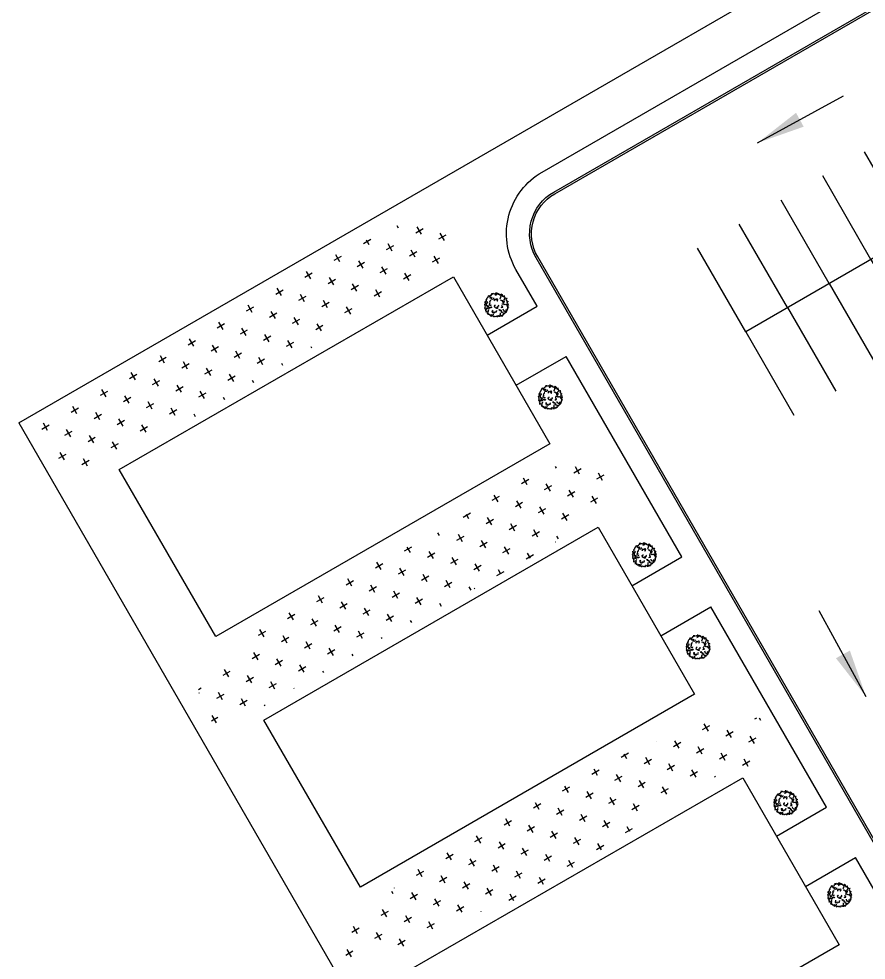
# Model space of a CAD drawing. Header units: metres. Extents: x 99558 to 100446, y 49739 to 50255.
# Drawn here: x 99965 to 100008.93, y 50032.76 to 50081.57 of the extents above; entities that cross this region are included whole.
import ezdxf

# ---------------------------------------------------------------- set-up
doc = ezdxf.new("R2010")
doc.units = ezdxf.units.M
doc.header["$MEASUREMENT"] = 0
for name, color, linetype in [('BuildingOutline', 200, 'Continuous'), ('Grass', 252, 'Continuous'), ('ParkingSpace', 9, 'Continuous'), ('RoadMarkings', 252, 'Continuous'), ('SiteBoundary', 10, 'Continuous'), ('Vegetations', 74, 'Continuous'), ('Walkway', 104, 'Continuous')]:
    doc.layers.add(name, color=color, linetype=linetype)
doc.styles.get("Standard").update_dxf_attribs({"font": 'arial.ttf'})
doc.dimstyles.new('BuildingStyle', dxfattribs={"dimtxt": 2.5, "dimasz": 2.5, "dimexe": 2.5, "dimexo": 0.0625, "dimgap": 2.5, "dimtad": 0, "dimtih": 1, "dimtoh": 1, "dimdec": 0, "dimzin": 0, "dimdsep": 46, "dimtxsty": 'Standard', "dimcen": 0.09, "dimadec": 0, "dimazin": 0, "dimtfac": 1, "dimtdec": 0, "dimtofl": 0, "dimtmove": 2, "dimatfit": 3, "dimfxl": 1, "dimtolj": 1, "dimtzin": 0, "dimarcsym": 0})
pattern_1 = [(30, (100000, 50000), (0.320272, 1.195272), [0.4375, -1.3125]), (120, (100000.2988, 49999.9199), (-1.195272, 0.320272), [0.4375, -1.3125])]

# ---------------------------------------------------------------- blocks, each defined once
blk = doc.blocks.new('ParkingSpaces')
at = {"layer": 'ParkingSpace'}
for points in [[(-17.5, 0), (-17.5, 5)], [(-15, 0), (-15, 5)], [(-12.5, 0), (-12.5, 5)], [(-10, 0), (-10, 5)], [(-7.5, 0), (-7.5, 5)], [(-5, 0), (-5, 5)], [(-2.5, 0), (-2.5, 5)], [(-2.5, 0), (-2.5, 5)], [(0, 0), (0, 5)], [(0, 0), (-17.5, 0)], [(0, 0), (-17.5, 0)], [(0, 0), (0, -5)], [(-17.5, 0), (-17.5, -5)], [(-15, 0), (-15, -5)], [(-12.5, 0), (-12.5, -5)], [(-10, 0), (-10, -5)], [(-7.5, 0), (-7.5, -5)], [(-5, 0), (-5, -5)], [(-2.5, 0), (-2.5, -5)], [(-2.5, 0), (-2.5, -5)]]:
    blk.add_lwpolyline(points, dxfattribs=at)
blk = doc.blocks.new('TREE-13')
for points in [[(-45.3, 43.3), (-46.6, 46.6), (-44.6, 46.6), (-44.6, 49.6), (-40.8, 49.6), (-43.7, 53.9), (-43.7, 55.8), (-41.2, 55.2), (-39.9, 53.5), (-39.9, 58.5), (-37, 59.1), (-37, 57.3), (-35.4, 55.8), (-34.1, 61.2), (-36.1, 63.1), (-32, 66), (-31.6, 61.8), (-31.1, 59.1), (-32, 55.8), (-27.8, 55), (-27.8, 58.1), (-24, 58.1), (-24.4, 54.5)], [(-21.6, 67.4), (-23.2, 65), (-27, 66.9), (-28.3, 60.7)], [(-21.6, 67.4), (-19.6, 66.7), (-18.7, 69.8), (-10.8, 73.3), (-12.8, 70), (-12.8, 68.1), (-7.5, 69.8), (-3.6, 68.8), (-4.1, 65.4), (2.2, 67.7), (5.1, 68.1), (4, 64.4), (8, 63.4), (6.5, 59.2), (-1.2, 59.2), (-3.2, 55.4), (0.6, 52.9), (5.6, 52.5), (-2.3, 46.3), (-9, 46.3), (-9.5, 46.7), (-9.9, 50.2)], [(6, 66.5), (8.5, 71.7), (13.2, 69.8), (13.6, 66.5), (19.5, 67.1), (19.9, 64.4), (24.4, 63.8), (25.3, 61.7), (25.3, 60.2), (30.2, 60.9), (28.2, 58.1), (33.6, 57.7), (31.6, 55.9), (35.3, 53)], [(30.3, 51.3), (29.9, 45.7), (32.8, 42.8), (38.3, 42.8), (39.9, 39.9), (40.9, 34.5), (42.5, 32.2), (34.4, 29.2), (37.5, 26.8), (35, 25.9), (38.6, 23.6), (41.7, 25.6), (44.1, 24.7)], [(35.3, 53), (41.9, 54.3), (36.7, 48), (42.6, 47.4), (42.6, 44.5), (41.5, 43.4), (41.8, 41.9), (45, 42.4), (46.9, 44.8), (49.6, 41.4), (47.9, 37.5), (50.6, 34.1), (53.4, 33), (52.2, 27.7), (53.5, 27.5), (57.1, 27.1), (57.3, 25), (54.4, 22.9), (54.4, 21.5)], [(-59.9, 5.9), (-64.3, 10.1), (-68.1, 11.8), (-66.3, 12.4), (-63.4, 12.4), (-60.5, 17.8), (-56.4, 18.7), (-54.6, 16.8), (-55.1, 15.5), (-51.3, 13.9), (-47.9, 13.5), (-48.3, 9.3), (-47.5, 6), (-45.9, 2.8)], [(-59.9, 5.9), (-62.6, 4.1), (-60.3, 2), (-65.1, -5.1), (-60.1, -5.5), (-60.5, -4.9), (-55.8, -4.7), (-57.9, -7.6), (-55.6, -7.8), (-58.6, -10.3), (-58.5, -14.7), (-57, -22.1), (-52.4, -21.7), (-52.2, -19.3), (-54.2, -18.7), (-51, -15.6), (-49.1, -17.5), (-47.7, -17), (-49.8, -12.6), (-45.3, -12.6), (-45, -9.7), (-41.7, -10.9), (-39.3, -7.1), (-35.5, -7.3)], [(-59.3, 18.7), (-61.8, 20.7), (-59.3, 22.6), (-63.4, 30.1), (-58.4, 30.1), (-58.9, 29.5), (-54.2, 28.9), (-56, 32), (-53.7, 32), (-56.4, 34.7), (-56, 39.1), (-53.7, 46.4), (-49.2, 45.5), (-49.2, 43), (-51.3, 42.6), (-48.3, 39.3), (-46.3, 40.9), (-45, 40.3), (-47.5, 36.1), (-43, 35.7), (-43, 32.8), (-39.6, 33.7), (-37.6, 29.7), (-33.9, 29.5)], [(-34.3, 21.6), (-38.5, 21.3), (-38.4, 20.3), (-38, 18), (-42, 16.1), (-41.3, 14.5), (-39.6, 12.5), (-41.9, 8.7), (-39.6, 7), (-38.7, 7.1), (-40, 4.4), (-42.4, 3.6), (-42.3, 0.2), (-38.9, 0.5), (-39.5, -1.7), (-35, -2.8), (-34.1, -2.7), (-31.3, -1.4), (-31.6, 0.1)], [(-17.9, 26.4), (-17.9, 24.8), (-21.3, 26.8), (-19.7, 27.7), (-21.3, 28.1), (-25.1, 31.6), (-22.6, 33.1), (-22.6, 37), (-13, 33.9), (-13, 40), (-11.6, 40.6), (-9.6, 37.9), (-6.7, 37.9), (-5.8, 36), (-5.8, 33.1)], [(-11, 5.1), (-10.9, 2.5), (-9.6, 0.4), (-8.7, -0.9), (-7.5, -0.1), (-5.6, -2.4), (-3.7, -2.3), (0, 0), (-1.7, -3.2), (0, -8.4), (3.1, -6.6), (3.9, -3.9), (4.8, 0.9), (6.9, -2.1), (7.8, 0.4), (9.7, 6), (9.4, 5.8), (6.9, 8.7), (8.6, 12.2), (7.3, 11.9), (4.9, 10.4), (3.2, 11.2), (1.3, 13.4), (0.8, 14.2)], [(9, 43.3), (12.6, 45.6), (13.1, 44.6), (14.1, 42.6), (18.4, 43.4), (18.8, 41.7), (18.6, 39), (22.7, 37.4), (21.8, 34.6), (21, 34.2), (23.8, 32.8), (26.1, 33.5), (28, 30.7), (25.1, 29), (26.9, 27.6), (23.9, 24), (23.1, 23.6), (20.1, 23), (19.4, 24.3)], [(24.5, 8.2), (24.5, 12.7), (27, 15), (27.4, 10.5), (31.5, 12.5), (31.5, 16.7), (33.7, 17.1), (39.5, 14), (39.5, 19.2), (42.5, 14.8), (46.3, 16.7), (46.3, 18.6), (49.9, 21.5), (52.8, 20.2), (54.4, 17.1), (59.7, 15.5), (57.7, 12.1), (58.2, 10), (62.4, 7.1), (58.2, 5.3), (55.2, 5.5), (54.8, 3), (48.1, 3.2), (47.6, 6.1), (42.9, 7.8), (41.6, 9.2)], [(48.1, 3.2), (52.2, 0.7), (53.1, 0.1), (52.7, -3.1), (59.9, -4.3), (58.5, -6), (53.1, -9.3), (56.9, -10.3), (54, -12), (51.8, -11.2), (53.1, -16), (49.3, -16.8), (51.1, -18.3), (51.1, -21.2), (47.7, -21.2), (43.2, -18.9), (45, -22.2), (48.9, -24.5), (49.8, -27), (42.8, -26.4), (39.4, -26.8), (36.1, -26.8), (33.1, -22.6)], [(-47.1, -18), (-49.5, -21.5), (-50.1, -22.5), (-48.3, -25.1), (-54.4, -29.3), (-52.4, -30.2), (-46.2, -31), (-49.2, -33.5), (-45.8, -33.8), (-44.1, -32.1), (-43.4, -37), (-39.6, -36.2), (-40.6, -38.3), (-39.4, -40.9), (-36.3, -39.5), (-33.2, -35.6), (-33.4, -39.4), (-35.9, -43), (-35.7, -45.7), (-29.7, -42.2), (-26.4, -41.2), (-23.4, -39.8), (-22.2, -33.7), (-21.7, -31.5), (-23.7, -26.2)], [(-29.7, -43.8), (-29.7, -44.9), (-27.9, -48.9), (-24.4, -46.4), (-22.8, -49.1), (-17.5, -47.8), (-16.6, -50.9), (-14.2, -49.6), (-11.5, -51.1), (-10.3, -49.1)], [(-19.7, -18.5), (-21, -12.7), (-26.2, -15.8), (-27.5, -15), (-26.2, -11.9), (-27.7, -9.4), (-26.5, -7.6), (-24, -6.1)], [(-1.1, -17.9), (-5.7, -18), (-7.9, -20.5), (-3.4, -20.8), (-5.4, -24.9), (-9.5, -25), (-9.9, -27.2), (-6.7, -33), (-11.9, -33.1), (-7.5, -35.9), (-9.3, -39.8), (-11.2, -39.8), (-14, -43.5), (-12.7, -46.4), (-9.6, -47.9), (-7.8, -53.2), (-4.5, -51.2), (-2.4, -51.6), (0.6, -55.8), (2.4, -51.5), (2.1, -48.6), (4.6, -48.1), (4.3, -41.4), (1.4, -41), (-0.4, -36.3), (-1.9, -35)], [(6.3, -47.6), (11.2, -52.1), (10.2, -44), (15.5, -46.6), (17, -44.2), (16.7, -42.6), (17.7, -41.6), (20.2, -43.7), (20.5, -46.8), (24.6, -45.4), (25.3, -41), (29.3, -39.6), (32.3, -40.2), (34.1, -35.1), (35.3, -35.6), (38.6, -37.2), (39.9, -35.5), (38.5, -32.2), (41.3, -28.4)], [(10.8, -14.5), (11.4, -15.6), (11.4, -16.2), (13.9, -17.2), (13.9, -18.9), (12.5, -20.1), (15.9, -20.6), (15.9, -22.4), (23.5, -17.4), (25.1, -20.8), (29.8, -19.9), (27.3, -17.2), (30.3, -16.2), (33.2, -16.6), (33.6, -13.5), (32.7, -13.3), (33.2, -9.3), (26.9, -8.7), (30.7, -7), (30.3, -4.7), (28.5, -5.4), (26.9, -4.3), (26.9, -3.1)]]:
    blk.add_lwpolyline(points)

msp = doc.modelspace()

# ---------------------------------------------------------------- hatches: boundary and pattern name
at = {"layer": 'Grass'}
h = msp.add_hatch(dxfattribs=at)
h.set_pattern_fill('CROSS', color=256, scale=3.5)
h.set_pattern_definition(pattern_1)
h.paths.add_polyline_path([(99986.722, 50070.919), (99984.994, 50071.021), (99981.831, 50069.536), (99978.408, 50067.711), (99975.251, 50065.888), (99973.174, 50064.689), (99970.898, 50063.375), (99968.732, 50062.2), (99966.838, 50061.145), (99965.888, 50060.293), (99965.663, 50060.091), (99966.516, 50059.139), (99966.877, 50058.514), (99967.91, 50057.973), (99969.219, 50058.728), (99970.841, 50059.664), (99972.32, 50060.519), (99973.936, 50060.807), (99976.127, 50062.072), (99980.333, 50064.576), (99981.328, 50065.151), (99982.586, 50066.256), (99984.123, 50067.143), (99985.838, 50067.982), (99987.463, 50069.11), (99987.67, 50070.329)])
h = msp.add_hatch(dxfattribs=at)
h.set_pattern_fill('CROSS', color=256, scale=3.5)
h.set_pattern_definition(pattern_1)
h.paths.add_polyline_path([(99995.5, 50058.346), (99993.934, 50058.694), (99992.025, 50058.123), (99990.777, 50057.591), (99989.302, 50056.664), (99988.258, 50055.91), (99986.828, 50054.97), (99985.568, 50054.394), (99982.807, 50053.066), (99980.709, 50051.969), (99978.502, 50050.732), (99977.621, 50050.223), (99976.588, 50048.793), (99975.421, 50048.119), (99974.227, 50047.43), (99974.399, 50046.278), (99974.534, 50045.977), (99974.895, 50045.351), (99975.125, 50044.953), (99976.306, 50045.142), (99977.83, 50045.984), (99979.464, 50046.965), (99980.947, 50047.746), (99982.455, 50048.616), (99983.89, 50049.482), (99991.73, 50053.706), (99992.555, 50054.182), (99993.582, 50055.23), (99994.777, 50055.92), (99995.581, 50056.498), (99996.14, 50057.237), (99995.828, 50057.778)])
h = msp.add_hatch(dxfattribs=at)
h.set_pattern_fill('CROSS', color=256, scale=3.5)
h.set_pattern_definition(pattern_1)
h.paths.add_polyline_path([(100000.254, 50044.964), (99995.713, 50043.176), (99992.073, 50041.075), (99988.392, 50039.177), (99986.035, 50038.006), (99984.834, 50036.933), (99983.489, 50035.323), (99981.977, 50034.526), (99981.183, 50033.537), (99981.075, 50033.402), (99981.846, 50032.783), (99983.027, 50032.972), (99984.231, 50033.25), (99986.122, 50033.849), (99987.089, 50034.407), (99988.652, 50035.31), (99989.524, 50035.245), (99991.763, 50036.424), (99993.27, 50037.294), (99994.801, 50038.254), (99996.507, 50039.239), (99997.994, 50040.931), (99999.814, 50041.982), (100002.256, 50042.482), (100003.763, 50043.352), (100004.102, 50044.078), (100003.856, 50045.225), (100002.206, 50045.523)])

# ---------------------------------------------------------------- linework, layer by layer
at = {"layer": 'BuildingOutline'}
for points in [[(99970.208, 50058.201), (99987.528, 50068.201), (99992.528, 50059.541), (99975.208, 50049.541)], [(99977.708, 50045.211), (99995.028, 50055.211), (100000.028, 50046.551), (99982.708, 50036.551)], [(99985.208, 50032.221), (100002.528, 50042.221), (100007.528, 50033.56), (99990.208, 50023.56)]]:
    msp.add_lwpolyline(points, close=True, dxfattribs=at)
at = {"layer": 'SiteBoundary'}
for points in [[(99965, 50060.622), (100060.263, 50115.622)], [(99965, 50060.622), (100000, 50000)]]:
    msp.add_lwpolyline(points, dxfattribs=at)
at = {"layer": 'Walkway'}
for points in [[(99991.876, 50066.67), (99990.776, 50068.576, -0.414214), (99992.131, 50073.63), (100035.432, 50098.63, -0.414214), (100040.486, 50097.276), (100041.586, 50095.37)], [(100041.736, 50022.711, 0.414214), (100043.566, 50029.541), (100043.566, 50029.541, 0.414214), (100036.736, 50031.371), (100021.581, 50022.621, -0.414214), (100018.166, 50023.536), (99991.816, 50069.176, -0.414214), (99992.731, 50072.591), (100036.032, 50097.591, -0.414214), (100039.447, 50096.676), (100065.797, 50051.036, -0.414214), (100064.882, 50047.621), (100049.727, 50038.871, 0.414214), (100047.896, 50032.041), (100047.896, 50032.041, 0.414214), (100054.727, 50030.211)], [(100041.786, 50022.624, 0.414214), (100043.653, 50029.591, 0.414214), (100036.686, 50031.458), (100021.531, 50022.708, -0.414214), (100018.252, 50023.586), (99991.902, 50069.226, -0.414214), (99992.781, 50072.504), (100036.082, 50097.504, -0.414214), (100039.36, 50096.626), (100065.71, 50050.986, -0.414214), (100064.832, 50047.708), (100049.677, 50038.958, 0.414214), (100047.81, 50031.991, 0.414214), (100054.777, 50030.124)]]:
    msp.add_lwpolyline(points, format="xyb", dxfattribs=at)
for points in [[(99989.278, 50065.17), (99991.876, 50066.67)], [(99990.778, 50062.572), (99993.376, 50064.072)], [(99999.376, 50053.68), (99993.376, 50064.072)], [(99996.778, 50052.18), (99999.376, 50053.68)], [(99998.278, 50049.582), (100000.876, 50051.082)], [(100006.876, 50040.69), (100000.876, 50051.082)], [(100004.278, 50039.19), (100006.876, 50040.69)], [(100005.778, 50036.592), (100008.376, 50038.092)], [(100014.376, 50027.699), (100008.376, 50038.092)]]:
    msp.add_lwpolyline(points, dxfattribs=at)

# ---------------------------------------------------------------- block references
at = {"layer": 'Vegetations', "color": 0, "xscale": -0.009999999999999995, "yscale": 0.009999999999999995, "rotation": 29.9999999999564}
for p, zscale in [((99989.78, 50066.629), 0.009999999999999995), ((99992.57, 50061.847), 0.009999999999999997), ((99997.44, 50053.672), 0.009999999999999995), ((100000.23, 50048.891), 0.009999999999999997), ((100004.778, 50040.815), 0.009999999999999995), ((100007.568, 50036.034), 0.009999999999999997)]:
    msp.add_blockref('TREE-13', p, dxfattribs=dict(at, zscale=zscale))
at = {"layer": 'Walkway', "rotation": 30.00000000000242}
msp.add_blockref('ParkingSpaces', (100017.841, 50074.098), dxfattribs=at)

# ---------------------------------------------------------------- leaders
at = {"layer": 'RoadMarkings'}
for points in [[(100003.3, 50075.139), (100007.755, 50077.579)], [(100008.926, 50046.426), (100006.486, 50050.881)]]:
    msp.add_leader(points, dimstyle='BuildingStyle', override={"dimgap": 2.5, "dimtad": 0}, dxfattribs=at)

doc.saveas('drawing.dxf')
